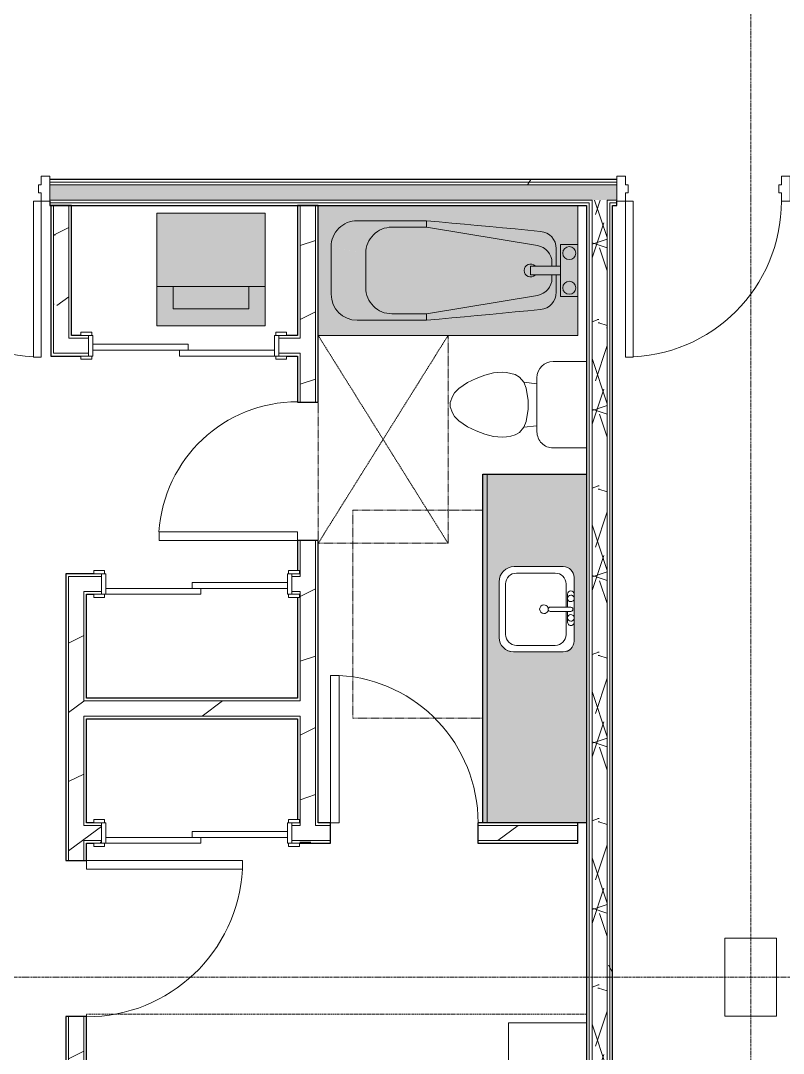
# Model space of a CAD drawing. Header units: inches. Extents: x -10205 to 13964, y -460 to 30702.
# Drawn here: x -2982.8 to -2806.7, y 10181 to 10419.5 of the extents above; entities that cross this region are included whole.
import ezdxf

# ---------------------------------------------------------------- set-up
doc = ezdxf.new("R2010")
doc.units = ezdxf.units.IN
doc.header["$MEASUREMENT"] = 0
for name, pattern in [('Dash 1_16_', [0.125, 0.0625, -0.0625]), ('Grid Line 1_2_', [0.875, 0.5, -0.125, 0.125, -0.125]), ('Hidden 1_8_', [0.1875, 0.125, -0.0625])]:
    doc.linetypes.add(name, pattern=pattern)
for name, color, linetype, lineweight in [('0-1', 7, 'Continuous', 5), ('0-4', 7, 'Continuous', 9), ('A-DETL-HDLN-1', 7, 'Hidden 1_8_', 9), ('A-DOOR', 31, 'Continuous', 9), ('A-DOOR-3', 7, 'Continuous', 9), ('A-DOOR-4', 250, 'Continuous', 13), ('A-DOOR-6', 31, 'Continuous', 13), ('A-DOOR-FRAM', 31, 'Continuous', 13), ('A-DOOR-FRAM-2', 250, 'Continuous', 13), ('A-WALL', 113, 'Continuous', 9), ('A-WALL-5', 130, 'Continuous', 25), ('A-WALL-6', 7, 'Continuous', 9), ('A-WALL-PATT-3', 7, 'Continuous', 9), ('A-WALL-PATT-4', 8, 'Continuous', 9), ('A-WALL-PATT-5', 111, 'Continuous', 9), ('I-FURN-3', 7, 'Continuous', 9), ('I-FURN-HDLN-2', 254, 'Dash 1_16_', 9), ('I-WALL-2', 2, 'Continuous', 25), ('P-SANR-FIXT-1', 8, 'Continuous', 9), ('P-SANR-FIXT-5', 7, 'Continuous', 9), ('P-SANR-FIXT-6', 254, 'Continuous', 9), ('Q-CASE-2', 254, 'Continuous', 9), ('Q-CASE-5', 130, 'Continuous', 25), ('Q-CASE-6', 7, 'Continuous', 9), ('S-COLS', 52, 'Continuous', 9), ('S-GRID-1', 1, 'Grid Line 1_2_', 9)]:
    doc.layers.add(name, color=color, linetype=linetype, lineweight=lineweight)
pattern_1 = [(0, (0, 0), (61.44, 15.36), [2.534, -43.546, 2.534, -43.546, -245.76]), (0, (0, 0), (61.44, 15.36), [-92.16, 2.534, -89.626, 2.534, -43.546, -107.52]), (0, (0, 0), (61.44, 15.36), [-230.4, 2.534, -28.186, 2.534, -74.266]), (120, (23.04, 7.68), (-44.02215, 45.5286), [2.534, -43.546, 2.534, -43.546, -245.76]), (120, (23.04, 7.68), (-44.02215, 45.5286), [-92.16, 2.534, -89.626, 2.534, -43.546, -107.52]), (120, (23.04, 7.68), (-44.02215, 45.5286), [-230.4, 2.534, -28.186, 2.534, -74.266]), (240, (30.72, 38.4), (-17.41785, -60.8886), [2.534, -43.546, 2.534, -43.546, -245.76]), (240, (30.72, 38.4), (-17.41785, -60.8886), [-92.16, 2.534, -89.626, 2.534, -43.546, -107.52]), (240, (30.72, 38.4), (-17.41785, -60.8886), [-230.4, 2.534, -28.186, 2.534, -74.266])]
pattern_2 = [(216.87, (12.795, 31.987), (95.9612857, 63.9749714), [15.994, -143.942]), (206.565, (31.987, 22.391), (-31.986981, -31.986924), [35.763, -35.763]), (198.435, (31.987, 6.397), (-63.974746, -31.987128), [20.231, -80.922])]
pattern_3 = [(161.57, (0.96, 0.96), (-7.6802237, -0.0009796), [0, -54.643, 6.067, 0]), (18.43, (-0.96, 0.96), (-7.6802237, 0.0009796), [0, -54.643, 6.067, 0]), (108.43, (0.96, 0.96), (3.8382953, -19.2013653), [18.211, -42.499]), (71.57, (-0.96, 0.96), (3.8382953, 19.2013653), [18.211, -42.499])]

# ---------------------------------------------------------------- blocks, each defined once
blk = doc.blocks.new('Single-Flush - 32_ x 84_-1372863-SITE PLAN - CAD FILE')
at = {"layer": 'A-DOOR-3'}
blk.add_arc((16, -2.38), 32.07, 180, 266.4241, dxfattribs=at)
at = {"layer": 'A-DOOR-4'}
for p, q in [((14, -2.38), (14, -34.38)), ((16, -2.38), (14, -2.38)), ((16, -2.38), (16, -34.38)), ((16, -34.38), (14, -34.38))]:
    blk.add_line(p, q, dxfattribs=at)
blk = doc.blocks.new('Stacked Washer and Dryer - 26_x25_ - Private-1352637-SITE PLAN - CAD FILE')
at = {"layer": 'P-SANR-FIXT-6'}
blk.add_hatch(color=256, dxfattribs=at).paths.add_polyline_path([(0, -12.5), (26, -12.5), (26, 12.5), (0, 12.5)], flags=0)
at = {"layer": 'P-SANR-FIXT-5'}
for p, q in [((0, 12.5), (26, 12.5)), ((0, 12.5), (0, -12.5)), ((16.90625, 12.5), (16.90625, -12.5)), ((26, 12.5), (26, -12.5)), ((16.90625, 8.75), (22.09375, 8.75)), ((22.09375, 8.75), (22.09375, -8.75)), ((22.09375, -8.75), (16.90625, -8.75)), ((26, -12.5), (0, -12.5))]:
    blk.add_line(p, q, dxfattribs=at)
blk = doc.blocks.new('Bed-Standard - King 78_ x 80_-V102-SITE PLAN - CAD FILE')
at = {"layer": 'I-FURN-3'}
for p, q in [((-28.31, 41.8), (49.69, 41.8)), ((-28.31, -37.7), (-28.31, 41.8)), ((49.69, 41.8), (49.69, -37.7)), ((49.69, -24.2), (-28.31, -17.63)), ((-25.31, -24.2), (46.69, -24.2)), ((-25.31, -36.2), (-25.31, -24.2)), ((46.69, -36.2), (46.69, -24.2)), ((-25.31, -36.2), (46.69, -36.2))]:
    blk.add_line(p, q, dxfattribs=at)
at = {"layer": 'I-FURN-HDLN-2'}
for p, q in [((-64.31, -37.7), (-64.31, 77.8)), ((73.13, 77.8), (73.69, 77.8)), ((73.69, 77.8), (73.69, -37.7))]:
    blk.add_line(p, q, dxfattribs=at)
blk = doc.blocks.new('Table-Night Stand - 18_ x 18_ x 24_-V103-SITE PLAN - CAD FILE')
at = {"layer": 'I-FURN-3'}
for p, q in [((0.15, 0), (18.15, 0)), ((0.15, -18), (0.15, 0)), ((18.15, 0), (18.15, -18))]:
    blk.add_line(p, q, dxfattribs=at)
blk = doc.blocks.new('Single-Flush - 36_ x 84_-1372824-SITE PLAN - CAD FILE')
at = {"layer": 'A-DOOR-3'}
blk.add_arc((18, -2.38), 36.07, 180, 266.8211, dxfattribs=at)
at = {"layer": 'A-DOOR-4'}
for p, q in [((16, -2.38), (16, -38.39)), ((18, -2.38), (16, -2.38)), ((18, -2.38), (18, -38.39)), ((18, -38.39), (16, -38.39))]:
    blk.add_line(p, q, dxfattribs=at)
blk = doc.blocks.new('Single-Flush - 34_ x 84_-1372834-SITE PLAN - CAD FILE')
at = {"layer": 'A-DOOR-3'}
blk.add_arc((17, -2.38), 34.07, 180, 266.6343, dxfattribs=at)
at = {"layer": 'A-DOOR-4'}
for p, q in [((15, -2.38), (15, -36.38)), ((17, -2.38), (15, -2.38)), ((17, -2.38), (17, -36.38)), ((17, -36.38), (15, -36.38))]:
    blk.add_line(p, q, dxfattribs=at)
blk = doc.blocks.new('FOLDING_SLIDING CLOSET - 42_ x 80_-1372875-SITE PLAN - CAD FILE')
at = {"layer": 'A-DOOR-3'}
for p, q in [((-23.75, 3.25), (-21.25, 3.25)), ((-23.75, 2.5), (-23.75, 3.25)), ((-21.25, 2.5), (-23.75, 2.5)), ((-21.25, 3.25), (-21.25, 2.5)), ((21.25, 3.25), (23.75, 3.25)), ((21.25, 2.5), (21.25, 3.25)), ((23.75, 2.5), (21.25, 2.5)), ((23.75, 3.25), (23.75, 2.5)), ((-23.75, -2.25), (-21.25, -2.25)), ((-23.75, -3), (-23.75, -2.25)), ((-21.25, -2.25), (-21.25, -3)), ((21.25, -2.25), (23.75, -2.25)), ((21.25, -3), (21.25, -2.25)), ((23.75, -2.25), (23.75, -3)), ((-21.25, -3), (-23.75, -3)), ((23.75, -3), (21.25, -3))]:
    blk.add_line(p, q, dxfattribs=at)
at = {"layer": 'A-DOOR-4'}
for p, q in [((-1, 0.5), (21, 0.5)), ((-1, -0.88), (-1, 0.5)), ((21, 0.5), (21, -0.88)), ((-21, -0.88), (1, -0.88)), ((-21, -2.25), (-21, -0.88)), ((1, -2.25), (-21, -2.25)), ((21, -0.88), (-1, -0.88)), ((1, -0.88), (1, -2.25))]:
    blk.add_line(p, q, dxfattribs=at)
at = {"layer": 'A-DOOR-FRAM-2'}
for p, q in [((-22, 2.5), (-21, 2.5)), ((-22, -2.25), (-22, 2.5)), ((-21, 2.5), (-21, -2.25)), ((21, 2.5), (22, 2.5)), ((21, -2.25), (21, 2.5)), ((22, 2.5), (22, -2.25)), ((-21, -2.25), (-22, -2.25)), ((22, -2.25), (21, -2.25))]:
    blk.add_line(p, q, dxfattribs=at)
blk = doc.blocks.new('FOLDING_SLIDING CLOSET - 42_ x 80_-1372874-SITE PLAN - CAD FILE')
at = {"layer": 'A-DOOR-3'}
for p, q in [((-21.25, 3), (-23.75, 3)), ((-23.75, 3), (-23.75, 2.25)), ((-21.25, 2.25), (-21.25, 3)), ((23.75, 3), (21.25, 3)), ((21.25, 3), (21.25, 2.25)), ((23.75, 2.25), (23.75, 3)), ((-23.75, 2.25), (-21.25, 2.25)), ((21.25, 2.25), (23.75, 2.25)), ((-21.25, -2.5), (-23.75, -2.5)), ((-23.75, -2.5), (-23.75, -3.25)), ((-23.75, -3.25), (-21.25, -3.25)), ((-21.25, -3.25), (-21.25, -2.5)), ((23.75, -2.5), (21.25, -2.5)), ((21.25, -2.5), (21.25, -3.25)), ((21.25, -3.25), (23.75, -3.25)), ((23.75, -3.25), (23.75, -2.5))]:
    blk.add_line(p, q, dxfattribs=at)
at = {"layer": 'A-DOOR-4'}
for p, q in [((1, 2.25), (-21, 2.25)), ((-21, 2.25), (-21, 0.87)), ((-21, 0.87), (1, 0.87)), ((21, 0.87), (-1, 0.87)), ((-1, 0.87), (-1, -0.5)), ((1, 0.87), (1, 2.25)), ((21, -0.5), (21, 0.87)), ((-1, -0.5), (21, -0.5))]:
    blk.add_line(p, q, dxfattribs=at)
at = {"layer": 'A-DOOR-FRAM-2'}
for p, q in [((-21, 2.25), (-22, 2.25)), ((-22, 2.25), (-22, -2.5)), ((-21, -2.5), (-21, 2.25)), ((21, 2.25), (21, -2.5)), ((22, 2.25), (21, 2.25)), ((22, -2.5), (22, 2.25)), ((-22, -2.5), (-21, -2.5)), ((21, -2.5), (22, -2.5))]:
    blk.add_line(p, q, dxfattribs=at)
blk = doc.blocks.new('M_Sink Vanity-Square - 500 x 440mm-1352614-SITE PLAN - CAD FILE')
at = {"layer": 'P-SANR-FIXT-5'}
for p, q in [((7.96, 7.09), (-6.72, 7.09)), ((7.96, 7.09), (-6.72, 7.09)), ((0.12, 5.22), (-5.22, 5.22)), ((3.62, 7.09), (-2.88, 7.09)), ((-2.88, 5.59), (0.12, 5.59)), ((0.12, 6.33), (0.12, 1.59)), ((1.12, 6.33), (1.12, 1.59)), ((1.12, 5.59), (3.62, 5.59)), ((6.46, 5.22), (1.12, 5.22)), ((-9.22, 4.59), (-9.22, -6.73)), ((-9.22, 4.59), (-9.22, -6.73)), ((-7.72, 2.72), (-7.72, -6.23)), ((8.96, -6.23), (8.96, 2.72)), ((10.46, -6.91), (10.46, 4.59)), ((10.46, -6.91), (10.46, 4.59)), ((-5.22, -8.73), (6.46, -8.73)), ((-5.72, -10.23), (7.14, -10.23)), ((-5.72, -10.23), (7.14, -10.23))]:
    blk.add_line(p, q, dxfattribs=at)
for centre, radius, start, end in [((-6.72, 4.59), 2.5, 90, 180), ((-6.72, 4.59), 2.5, 90, 180), ((-5.22, 2.72), 2.5, 90, 180), ((-2.88, 6.34), 0.75, 90, 270), ((-1.88, 6.34), 0.75, 360, 180), ((-1.88, 6.34), 0.75, 180, 0), ((0.62, 6.33), 0.5, 360, 180), ((2.62, 6.34), 0.75, 360, 180), ((2.62, 6.34), 0.75, 180, 360), ((3.62, 6.34), 0.75, 270, 90), ((6.46, 2.72), 2.5, 0, 90), ((7.96, 4.59), 2.5, 0, 90), ((7.96, 4.59), 2.5, 360, 90), ((0.62, 0.13), 1, 360, 180), ((0.62, 0.13), 1, 180, 0), ((0.62, 1.59), 0.5, 180, 0), ((-5.72, -6.73), 3.5, 180, 270), ((-5.72, -6.73), 3.5, 180, 270), ((-5.22, -6.23), 2.5, 180, 270), ((6.46, -6.23), 2.5, 270, 0), ((7.14, -6.91), 3.32, 270, 360), ((7.14, -6.91), 3.32, 270, 0)]:
    blk.add_arc(centre, radius, start, end, dxfattribs=at)
blk = doc.blocks.new('Toilet-Domestic-3D - Toilet-Domestic-3D-1372870-SITE PLAN - CAD FILE')
at = {"layer": 'P-SANR-FIXT-5'}
for p, q in [((-1.87, 11.5), (-0.5, 12)), ((-0.5, 12), (0.5, 12)), ((0.5, 12), (1.87, 11.5)), ((-5.13, 8), (-3.74, 10)), ((-3.74, 10), (-2.74, 11)), ((-2.74, 11), (-1.87, 11.5)), ((1.87, 11.5), (2.74, 11)), ((2.74, 11), (3.74, 10)), ((3.74, 10), (5.13, 8)), ((-6.06, 6), (-5.13, 8)), ((5.13, 8), (6.06, 6)), ((-6.79, 4), (-6.06, 6)), ((6.06, 6), (6.79, 4)), ((-7.33, 1.99), (-6.79, 4)), ((6.79, 4), (7.33, 1.99)), ((-7.5, 0), (-7.33, 1.99)), ((7.33, 1.99), (7.5, 0)), ((-7.41, -1), (-7.5, 0)), ((-7.24, -2), (-7.41, -1)), ((-6.97, -3), (-7.24, -2)), ((7.24, -2), (6.97, -3)), ((7.41, -1), (7.24, -2)), ((7.5, 0), (7.41, -1)), ((-6.4, -4), (-6.97, -3)), ((-5.21, -5), (-6.4, -4)), ((6.4, -4), (5.21, -5)), ((6.97, -3), (6.4, -4)), ((-3.84, -5.5), (-5.21, -5)), ((-4.86, -8.02), (-5.21, -5)), ((-1, -6), (-3.84, -5.5)), ((1, -6), (-1, -6)), ((3.84, -5.5), (1, -6)), ((5.21, -5), (3.84, -5.5)), ((4.86, -8.02), (5.21, -5)), ((6.25, -8.02), (-6.25, -8.02)), ((-9.98, -11.75), (-9.98, -19.48)), ((9.98, -19.48), (9.98, -11.75))]:
    blk.add_line(p, q, dxfattribs=at)
for centre, start, end in [((-6.25, -11.75), 90, 180), ((6.25, -11.75), 0, 90)]:
    blk.add_arc(centre, 3.73, start, end, dxfattribs=at)
blk = doc.blocks.new('OD_CW_Base Cabinet - OD_CW_Base Cabinet-V107-SITE PLAN - CAD FILE')
at = {"layer": 'Q-CASE-2'}
blk.add_hatch(color=256, dxfattribs=at).paths.add_polyline_path([(0.74, -1), (81.26, -1), (81.26, 0), (0.74, 0)], flags=0)
h = blk.add_hatch(color=256, dxfattribs=at)
h.paths.add_polyline_path([(0.74, -1), (0.74, -24), (81.26, -24), (81.26, -1), (40.2, -1)], flags=0)
h.paths.add_polyline_path([(40.2, -7.12), (40.31, -6.26), (40.64, -5.46), (41.17, -4.77), (41.86, -4.25), (42.7, -3.91), (43.52, -3.8), (56.38, -3.8), (57.38, -3.96), (58.13, -4.27), (58.86, -4.83), (59.41, -5.55), (59.76, -6.4), (59.88, -7.3), (59.8, -19.27), (59.55, -19.88), (59.15, -20.39), (58.63, -20.79), (58.03, -21.04), (57.38, -21.13), (42.05, -21.04), (41.45, -20.79), (40.93, -20.39), (40.53, -19.88), (40.28, -19.27), (40.2, -18.63)], flags=0)
at = {"layer": 'Q-CASE-5'}
for p, q in [((0.74, 0), (81.26, 0)), ((81.26, 0), (81.26, -24)), ((0.74, -24), (0.74, -22))]:
    blk.add_line(p, q, dxfattribs=at)
at = {"layer": 'Q-CASE-6'}
for p, q in [((0.74, 0), (81.26, 0)), ((81.26, -1), (0.74, -1)), ((0.74, -1), (81.26, -1)), ((81.26, 0), (81.26, -1)), ((81.26, -1), (81.26, -24)), ((0.74, -24), (0.74, -22))]:
    blk.add_line(p, q, dxfattribs=at)
blk = doc.blocks.new('Bath Tub - Maestro - 60_x30_-V57-SITE PLAN - CAD FILE')
at = {"layer": 'P-SANR-FIXT-1'}
for points in [[(0, -30), (60, -30), (60, 0), (0, 0), (0, -9), (4, -9), (4, -14), (5, -14), (5.05, -9.3), (5.21, -8.67), (5.48, -8.06), (5.83, -7.51), (6.27, -7.03), (6.79, -6.62), (7.36, -6.31), (7.98, -6.09), (9.35, -5.91), (35, -3.5), (51, -3.5), (52.22, -3.64), (53.05, -3.86), (54, -4.3), (54.86, -4.9), (55.6, -5.64), (56.2, -6.5), (56.64, -7.45), (56.91, -8.46), (57, -9.5), (57, -20.5), (56.8, -22.05), (56.2, -23.5), (55.24, -24.74), (54, -25.7), (52.22, -26.34), (51, -26.5), (34.42, -26.45), (7.98, -23.91), (7.36, -23.69), (6.79, -23.38), (6.27, -22.97), (5.83, -22.49), (5.48, -21.94), (5.21, -21.33), (5.01, -20.19), (5, -19), (5, -16), (4, -16), (4, -21), (0, -21), (0, -26.5)], [(9.35, -9.26), (35, -5), (35, -3.5), (8.63, -5.97), (9.17, -8.44)], [(43, -5), (51, -3.5), (35, -3.5), (35, -5)], [(49, -11), (57, -9.5), (56.91, -8.46), (56.64, -7.45), (56.2, -6.5), (55.29, -5.34), (54.86, -4.9), (54, -4.3), (53.05, -3.86), (52.04, -3.59), (51, -3.5), (43, -5), (44.55, -5.2), (46.03, -5.83), (47.28, -6.81), (48.2, -8), (48.8, -9.5), (48.9, -10.25)], [(6, -13.2), (6.25, -11.82), (6.98, -10.59), (8.03, -9.72), (9.35, -9.26), (8.63, -5.97), (7.98, -6.09), (7.36, -6.31), (6.74, -6.66), (6.27, -7.03), (5.72, -7.68), (5.48, -8.06), (5.21, -8.67), (5.05, -9.3), (5.05, -10.13), (5.92, -12.94)], [(43, -25), (44.55, -24.8), (46, -24.2), (47.24, -23.24), (48.2, -22), (48.8, -20.5), (49, -19), (49, -11), (48.8, -9.45), (48.12, -7.9), (47.24, -6.76), (46, -5.8), (44.55, -5.2), (43, -5), (35, -5), (9.13, -9.33), (7.98, -9.76), (6.82, -10.83), (6.24, -11.83), (6, -13.2), (6, -14), (10.94, -14), (10.94, -16), (6, -16), (6, -16.8), (6.24, -18.17), (6.98, -19.41), (8.03, -20.28), (9.35, -20.74), (35, -25)], [(57, -20.5), (57, -9.5), (49, -11), (49, -19), (56.8, -20.46)], [(9.35, -16), (10.94, -16), (10.94, -14), (4, -14), (4, -16), (7.24, -16)], [(8.63, -24.03), (9.35, -20.74), (7.93, -20.19), (6.95, -19.38), (6.24, -18.17), (6, -16.8), (5.01, -20.19), (5.06, -20.74), (5.24, -21.4), (5.72, -22.32), (5.87, -22.53), (6.33, -23.02), (6.79, -23.38), (7.36, -23.69), (8, -23.92)], [(51, -26.5), (52.55, -26.3), (54, -25.7), (55.42, -24.51), (56.24, -23.4), (56.84, -21.73), (57, -20.5), (49, -19), (48.8, -20.55), (48.16, -22.05), (47.24, -23.24), (46, -24.2), (44.55, -24.8), (43, -25), (49.91, -26.3)], [(35, -26.5), (35, -25), (9.35, -20.74), (8.63, -24.03), (34.42, -26.45)], [(35, -26.5), (51, -26.5), (43, -25), (35, -25), (35, -26.23)]]:
    blk.add_hatch(color=256, dxfattribs=at).paths.add_polyline_path(points, flags=0)
h = blk.add_hatch(color=256, dxfattribs=at)
h.paths.add_polyline_path([(3.5, -21), (4, -21), (4, -9), (0, -9), (0, -21), (2.24, -21)], flags=0)
h.paths.add_polyline_path([(2, -20.5), (1.61, -20.45), (1.11, -20.19), (0.94, -20.06), (0.7, -19.75), (0.55, -19.39), (0.5, -19), (0.55, -18.61), (0.7, -18.25), (0.94, -17.94), (1.25, -17.7), (1.61, -17.55), (2, -17.5), (2.39, -17.55), (3.02, -17.91), (3.06, -17.94), (3.3, -18.25), (3.45, -18.61), (3.5, -19), (3.43, -19.44), (3.3, -19.75), (2.89, -20.19), (2.75, -20.3), (2.38, -20.45)], flags=0)
h.paths.add_polyline_path([(2, -12.5), (1.61, -12.45), (1.25, -12.3), (0.76, -11.82), (0.7, -11.75), (0.55, -11.39), (0.5, -11), (0.55, -10.61), (0.7, -10.25), (0.94, -9.94), (1.25, -9.7), (1.61, -9.55), (2, -9.5), (2.39, -9.55), (2.75, -9.7), (3.06, -9.94), (3.3, -10.25), (3.45, -10.61), (3.5, -11), (3.33, -11.67), (3.24, -11.82), (3.06, -12.06), (2.75, -12.3), (2.39, -12.45)], flags=0)
h = blk.add_hatch(color=256, dxfattribs=at)
h.paths.add_polyline_path([(2, -20.5), (2.39, -20.45), (2.89, -20.19), (3.06, -20.06), (3.43, -19.44), (3.45, -19.39), (3.5, -19), (3.45, -18.61), (3.3, -18.25), (3.02, -17.91), (2.75, -17.7), (2.39, -17.55), (2, -17.5), (1.61, -17.55), (1.25, -17.7), (0.94, -17.94), (0.7, -18.25), (0.55, -18.61), (0.5, -19), (0.55, -19.39), (0.7, -19.75), (1.11, -20.19), (1.25, -20.3), (1.61, -20.45)], flags=0)
h.paths.add_polyline_path([(2, -12.5), (2.39, -12.45), (2.75, -12.3), (3.24, -11.82), (3.33, -11.67), (3.45, -11.39), (3.5, -11), (3.45, -10.61), (3.3, -10.25), (3.06, -9.94), (2.75, -9.7), (2.39, -9.55), (2, -9.5), (1.61, -9.55), (1.25, -9.7), (0.94, -9.94), (0.7, -10.25), (0.55, -10.61), (0.5, -11), (0.55, -11.39), (0.76, -11.82), (0.94, -12.06), (1.25, -12.3), (1.61, -12.45)], flags=0)
h = blk.add_hatch(color=256, dxfattribs=at)
h.paths.add_polyline_path([(5, -20.04), (6, -16.8), (6, -16), (5, -16), (5, -19.61)], flags=0)
h.paths.add_polyline_path([(5.71, -14), (6, -14), (6, -13.2), (5, -9.96), (5.05, -14), (5.59, -14)], flags=0)
at = {"layer": 'P-SANR-FIXT-5'}
for p, q in [((60, 0), (0, 0)), ((0, 0), (0, -9)), ((35, -3.5), (51, -3.5)), ((35, -5), (35, -3.5)), ((35, -5), (9.35, -9.26)), ((43, -5), (35, -5)), ((4, -9), (0, -9)), ((0, -9), (0, -21)), ((4, -14), (4, -9)), ((57, -9.5), (57, -20.5)), ((5, -14), (5, -9.96)), ((49, -19), (49, -11)), ((4, -16), (4, -14)), ((4, -14), (10.94, -14)), ((6, -13.2), (6, -14)), ((10.94, -16), (10.94, -14)), ((4, -21), (4, -16)), ((10.94, -16), (4, -16)), ((5, -20.04), (5, -16)), ((6, -16), (6, -16.8)), ((0, -21), (0, -30)), ((0, -21), (4, -21)), ((9.35, -20.74), (35, -25)), ((35, -25), (35, -26.5)), ((35, -25), (43, -25)), ((51, -26.5), (35, -26.5))]:
    blk.add_line(p, q, dxfattribs=at)
at = {"layer": 'P-SANR-FIXT-5', "flags": 128}
for points in [[(8.63, -5.97), (11.56, -5.7), (14.49, -5.42), (17.42, -5.15), (20.35, -4.87), (23.28, -4.6), (26.21, -4.32), (29.14, -4.05), (32.07, -3.77), (35, -3.5)], [(35, -26.5), (32.07, -26.23), (29.14, -25.95), (26.21, -25.68), (23.28, -25.4), (20.35, -25.13), (17.42, -24.85), (14.49, -24.58), (11.56, -24.3), (8.63, -24.03)]]:
    blk.add_lwpolyline(points, dxfattribs=at)
at = {"layer": 'P-SANR-FIXT-5'}
for centre, radius, start, end in [((51, -9.5), 6, 0, 90), ((9, -9.96), 4, 95.3558, 180), ((43, -11), 6, 360, 90), ((2, -11), 1.5, 0, 180), ((10, -13.2), 4, 99.4223, 180), ((2, -11), 1.5, 180, 360), ((10.94, -15), 1.5, 0, 135), ((10.94, -15), 1.5, 225, 360), ((2, -19), 1.5, 0, 180), ((2, -19), 1.5, 180, 360), ((10, -16.8), 4, 180, 260.5777), ((43, -19), 6, 270, 0), ((9, -20.04), 4, 180, 264.6442), ((51, -20.5), 6, 270, 0)]:
    blk.add_arc(centre, radius, start, end, dxfattribs=at)
blk = doc.blocks.new('1750 Ox - Unit Layouts_rvt-1-SITE PLAN - CAD FILE')
at = {"layer": 'A-WALL-PATT-3'}
h = blk.add_hatch(dxfattribs=at)
h.set_pattern_fill('FP_2', color=256, style=0, pattern_type=2)
h.set_pattern_definition(pattern_1)
h.paths.add_polyline_path([(-2918.25, 10234.27), (-2918.25, 10258.9), (-2918.87, 10258.9), (-2918.87, 10235.02), (-2918.44, 10235.02), (-2918.44, 10234.27)], flags=0)
h.paths.add_polyline_path([(-2918.87, 10262.4), (-2918.25, 10262.4), (-2918.25, 10287.65), (-2918.87, 10287.65), (-2918.87, 10287.02), (-2918.44, 10287.01), (-2918.44, 10286.27), (-2918.87, 10286.27), (-2918.87, 10263.02)], flags=0)
h.paths.add_polyline_path([(-2918.25, 10291.15), (-2918.25, 10299.41), (-2918.87, 10299.41), (-2918.81, 10292.52), (-2918.44, 10292.52), (-2918.44, 10291.77), (-2918.87, 10291.77), (-2918.87, 10291.15), (-2918.44, 10291.15)], flags=0)
h.paths.add_polyline_path([(-2918.25, 10331.41), (-2918.25, 10342.66), (-2918.87, 10342.66), (-2918.87, 10331.41)], flags=0)
h.paths.add_polyline_path([(-2918.87, 10346.16), (-2918.25, 10346.16), (-2918.25, 10376.79), (-2918.87, 10376.79), (-2918.87, 10346.79)], flags=0)
h = blk.add_hatch(dxfattribs=at)
h.set_pattern_fill('FP_2', color=256, style=0, pattern_type=2)
h.set_pattern_definition(pattern_1)
h.paths.add_polyline_path([(-2854.12, 10229.52), (-2854.12, 10230.15), (-2877.25, 10230.15), (-2877.25, 10229.52), (-2870.12, 10229.52)], flags=0)
h.paths.add_polyline_path([(-2968.25, 10229.52), (-2964.19, 10229.52), (-2964.19, 10230.15), (-2968.25, 10230.15)], flags=0)
h.paths.add_polyline_path([(-2918.44, 10229.52), (-2911.25, 10229.52), (-2911.25, 10230.15), (-2920.19, 10230.15), (-2920.19, 10229.52), (-2918.87, 10229.52)], flags=0)
h = blk.add_hatch(dxfattribs=at)
h.set_pattern_fill('FP_2', color=256, style=0, pattern_type=2)
h.set_pattern_definition(pattern_1)
h.paths.add_polyline_path([(-2971.75, 10018.81), (-2971.75, 10189.52), (-2972.37, 10189.52), (-2972.37, 10018.81)], flags=0)
h.paths.add_polyline_path([(-2971.75, 10225.52), (-2971.75, 10229.52), (-2972.37, 10229.52), (-2972.37, 10225.52)], flags=0)
h = blk.add_hatch(dxfattribs=at)
h.set_pattern_fill('FP_2', color=256, style=0, pattern_type=2)
h.set_pattern_definition(pattern_1)
h.paths.add_polyline_path([(-2967.62, 10018.81), (-2967.62, 10043.59), (-2968.25, 10043.59), (-2968.25, 10018.81)], flags=0)
h.paths.add_polyline_path([(-2967.62, 10047.09), (-2967.62, 10189.52), (-2968.25, 10189.52), (-2968.25, 10047.09), (-2967.75, 10047.09)], flags=0)
h.paths.add_polyline_path([(-2967.62, 10225.52), (-2967.62, 10229.52), (-2968.25, 10229.52), (-2968.25, 10225.52)], flags=0)
at = {"layer": 'A-WALL-PATT-4'}
h = blk.add_hatch(dxfattribs=at)
h.set_pattern_fill('FP_4', color=256, style=0, pattern_type=2)
h.set_pattern_definition(pattern_2)
h.paths.add_polyline_path([(-2975.23, 10342.66), (-2971.73, 10342.66), (-2971.73, 10376.79), (-2975.23, 10376.79), (-2975.23, 10349.01)], flags=0)
h = blk.add_hatch(dxfattribs=at)
h.set_pattern_fill('FP_4', color=256, style=0, pattern_type=2)
h.set_pattern_definition(pattern_2)
h.paths.add_polyline_path([(-2918.23, 10233.65), (-2914.75, 10233.65), (-2914.75, 10299.41), (-2918.25, 10299.41), (-2918.25, 10233.65)], flags=0)
h.paths.add_polyline_path([(-2914.75, 10331.41), (-2914.75, 10376.79), (-2918.25, 10376.79), (-2918.25, 10331.41)], flags=0)
h = blk.add_hatch(dxfattribs=at)
h.set_pattern_fill('FP_4', color=256, style=0, pattern_type=2)
h.set_pattern_definition(pattern_2)
h.paths.add_polyline_path([(-2968.25, 10230.15), (-2968.25, 10287.65), (-2971.75, 10287.65), (-2971.75, 10230.15)], flags=0)
h = blk.add_hatch(dxfattribs=at)
h.set_pattern_fill('FP_4', color=256, style=0, pattern_type=2)
h.set_pattern_definition(pattern_2)
h.paths.add_polyline_path([(-2967.62, 10258.9), (-2918.25, 10258.9), (-2918.25, 10262.4), (-2968.25, 10262.4), (-2968.25, 10258.9), (-2967.75, 10258.9)], flags=0)
h = blk.add_hatch(dxfattribs=at)
h.set_pattern_fill('FP_4', color=256, style=0, pattern_type=2)
h.set_pattern_definition(pattern_2)
h.paths.add_polyline_path([(-2968.25, 10230.15), (-2964.19, 10230.15), (-2964.19, 10233.65), (-2968.25, 10233.65)], flags=0)
h.paths.add_polyline_path([(-2920.19, 10230.15), (-2911.25, 10230.15), (-2911.25, 10233.65), (-2920.19, 10233.65)], flags=0)
h.paths.add_polyline_path([(-2854.12, 10230.15), (-2854.12, 10233.65), (-2877.25, 10233.65), (-2877.25, 10230.15), (-2870.12, 10230.15)], flags=0)
h = blk.add_hatch(dxfattribs=at)
h.set_pattern_fill('FP_4', color=256, style=0, pattern_type=2)
h.set_pattern_definition(pattern_2)
h.paths.add_polyline_path([(-2971.75, 10018.81), (-2968.25, 10018.81), (-2968.25, 10189.52), (-2971.75, 10189.52), (-2971.75, 10032.92)], flags=0)
h.paths.add_polyline_path([(-2968.25, 10225.52), (-2968.25, 10230.15), (-2971.75, 10230.15), (-2971.75, 10225.52)], flags=0)
at = {"layer": 'A-DETL-HDLN-1'}
for p, q in [((-2884.12, 10298.79), (-2914.12, 10346.79)), ((-2884.12, 10346.79), (-2914.12, 10298.79)), ((-2884.12, 10298.79), (-2884.12, 10346.79)), ((-2914.12, 10331.41), (-2914.12, 10299.41)), ((-2906.12, 10306.45), (-2906.12, 10258.45)), ((-2876.12, 10306.45), (-2906.12, 10306.45)), ((-2914.12, 10298.79), (-2884.12, 10298.79)), ((-2906.12, 10258.45), (-2876.12, 10258.45))]:
    blk.add_line(p, q, dxfattribs=at)
at = {"layer": 'A-WALL-5'}
for p, q in [((-2975.85, 10376.79), (-2975.85, 10342.04)), ((-2971.1, 10376.79), (-2975.85, 10376.79)), ((-2971.1, 10346.79), (-2971.1, 10376.79)), ((-2918.87, 10376.79), (-2918.87, 10346.79)), ((-2914.12, 10376.79), (-2918.87, 10376.79)), ((-2914.12, 10331.41), (-2914.12, 10376.79)), ((-2968.93, 10346.79), (-2971.1, 10346.79)), ((-2918.87, 10346.79), (-2921.43, 10346.79)), ((-2975.85, 10342.04), (-2975.23, 10342.04)), ((-2975.23, 10342.04), (-2971.1, 10342.04)), ((-2971.1, 10342.04), (-2968.93, 10342.04)), ((-2921.43, 10342.04), (-2918.87, 10342.04)), ((-2918.87, 10342.04), (-2918.87, 10331.41)), ((-2918.87, 10331.41), (-2914.12, 10331.41)), ((-2918.87, 10299.41), (-2918.87, 10292.52)), ((-2914.12, 10299.41), (-2918.87, 10299.41)), ((-2914.12, 10234.27), (-2914.12, 10299.41)), ((-2965.94, 10291.77), (-2972.37, 10291.77)), ((-2972.37, 10291.77), (-2972.37, 10291.15)), ((-2972.37, 10291.15), (-2972.37, 10287.02)), ((-2972.37, 10287.02), (-2972.37, 10229.52)), ((-2967.62, 10287.02), (-2965.94, 10287.02)), ((-2967.62, 10263.02), (-2967.62, 10287.02)), ((-2918.87, 10286.27), (-2918.87, 10263.02)), ((-2918.87, 10263.02), (-2967.62, 10263.02)), ((-2967.62, 10234.27), (-2967.62, 10258.27)), ((-2967.62, 10258.27), (-2918.87, 10258.27)), ((-2918.87, 10258.27), (-2918.87, 10235.02)), ((-2965.94, 10234.27), (-2967.62, 10234.27)), ((-2911.25, 10234.27), (-2914.12, 10234.27)), ((-2911.25, 10229.52), (-2911.25, 10234.27)), ((-2854.12, 10234.27), (-2877.25, 10234.27)), ((-2877.25, 10234.27), (-2877.25, 10229.52)), ((-2854.12, 10229.52), (-2854.12, 10234.27)), ((-2972.37, 10229.52), (-2972.37, 10225.52)), ((-2967.62, 10225.52), (-2967.62, 10229.52)), ((-2967.62, 10229.52), (-2965.94, 10229.52)), ((-2918.44, 10229.52), (-2911.25, 10229.52)), ((-2877.25, 10229.52), (-2854.12, 10229.52)), ((-2972.37, 10225.52), (-2967.62, 10225.52)), ((-2967.62, 10189.52), (-2972.37, 10189.52)), ((-2972.37, 10189.52), (-2972.37, 10018.81)), ((-2967.62, 10047.71), (-2967.62, 10189.52))]:
    blk.add_line(p, q, dxfattribs=at)
at = {"layer": 'A-WALL-6'}
for p, q in [((-2975.23, 10342.66), (-2975.23, 10376.79)), ((-2971.73, 10346.16), (-2971.73, 10376.79)), ((-2918.25, 10346.16), (-2918.25, 10376.79)), ((-2914.75, 10331.41), (-2914.75, 10376.79)), ((-2971.1, 10346.16), (-2971.73, 10346.16)), ((-2971.1, 10346.16), (-2967.18, 10346.16)), ((-2923.18, 10346.16), (-2918.87, 10346.16)), ((-2918.25, 10346.16), (-2918.87, 10346.16)), ((-2971.73, 10342.66), (-2975.23, 10342.66)), ((-2971.1, 10342.66), (-2971.73, 10342.66)), ((-2971.1, 10342.66), (-2967.18, 10342.66)), ((-2923.18, 10342.66), (-2918.87, 10342.66)), ((-2918.25, 10342.66), (-2918.87, 10342.66)), ((-2918.25, 10331.41), (-2918.25, 10342.66)), ((-2918.25, 10291.15), (-2918.25, 10299.41)), ((-2914.75, 10234.27), (-2914.75, 10299.41)), ((-2971.75, 10291.15), (-2964.19, 10291.15)), ((-2971.75, 10287.65), (-2971.75, 10291.15)), ((-2920.19, 10291.15), (-2918.87, 10291.15)), ((-2918.25, 10291.15), (-2918.87, 10291.15)), ((-2971.75, 10287.02), (-2971.75, 10287.65)), ((-2971.75, 10287.02), (-2971.75, 10230.15)), ((-2968.25, 10287.65), (-2964.19, 10287.65)), ((-2968.25, 10287.02), (-2968.25, 10287.65)), ((-2968.25, 10287.02), (-2968.25, 10262.4)), ((-2920.19, 10287.65), (-2918.87, 10287.65)), ((-2918.25, 10287.65), (-2918.87, 10287.65)), ((-2918.25, 10262.4), (-2918.25, 10287.65)), ((-2968.25, 10262.4), (-2967.62, 10262.4)), ((-2918.87, 10262.4), (-2967.62, 10262.4)), ((-2918.25, 10262.4), (-2918.87, 10262.4)), ((-2968.25, 10258.9), (-2968.25, 10233.65)), ((-2968.25, 10258.9), (-2967.62, 10258.9)), ((-2918.87, 10258.9), (-2967.62, 10258.9)), ((-2918.25, 10258.9), (-2918.87, 10258.9)), ((-2918.25, 10234.27), (-2918.25, 10258.9)), ((-2967.62, 10233.65), (-2968.25, 10233.65)), ((-2964.19, 10233.65), (-2967.62, 10233.65)), ((-2918.25, 10233.65), (-2920.19, 10233.65)), ((-2918.25, 10234.27), (-2918.25, 10233.65)), ((-2914.75, 10234.27), (-2914.75, 10233.65)), ((-2911.25, 10233.65), (-2914.75, 10233.65)), ((-2854.12, 10233.65), (-2877.25, 10233.65)), ((-2971.75, 10230.15), (-2971.75, 10229.52)), ((-2968.25, 10230.15), (-2968.25, 10229.52)), ((-2967.62, 10230.15), (-2968.25, 10230.15)), ((-2964.19, 10230.15), (-2967.62, 10230.15)), ((-2911.25, 10230.15), (-2920.19, 10230.15)), ((-2854.12, 10230.15), (-2877.25, 10230.15)), ((-2971.75, 10229.52), (-2971.75, 10225.52)), ((-2968.25, 10229.52), (-2968.25, 10225.52)), ((-2971.75, 10189.52), (-2971.75, 10018.81)), ((-2968.25, 10189.52), (-2968.25, 10047.09))]:
    blk.add_line(p, q, dxfattribs=at)
at = {"layer": '0-4'}
for name, p, rotation in [('Bath Tub - Maestro - 60_x30_-V57-SITE PLAN - CAD FILE', (-2854.12, 10346.79), 180), ('Stacked Washer and Dryer - 26_x25_ - Private-1352637-SITE PLAN - CAD FILE', (-2938.87, 10375.01), 270.0000000000039), ('FOLDING_SLIDING CLOSET - 42_ x 80_-1372874-SITE PLAN - CAD FILE', (-2945.18, 10344.29), 180), ('Toilet-Domestic-3D - Toilet-Domestic-3D-1372870-SITE PLAN - CAD FILE', (-2871.6, 10330.79), 90.0000000000029), ('Single-Flush - 32_ x 84_-1372863-SITE PLAN - CAD FILE', (-2916.5, 10315.41), 270.0000000000007), ('OD_CW_Base Cabinet - OD_CW_Base Cabinet-V107-SITE PLAN - CAD FILE', (-2876.12, 10233.53), 89.9999999999953), ('M_Sink Vanity-Square - 500 x 440mm-1352614-SITE PLAN - CAD FILE', (-2862.09, 10284.19), 270.0000000000037), ('Single-Flush - 34_ x 84_-1372834-SITE PLAN - CAD FILE', (-2894.25, 10231.9), 180), ('Single-Flush - 36_ x 84_-1372824-SITE PLAN - CAD FILE', (-2970, 10207.52), 89.9999999999998), ('Bed-Standard - King 78_ x 80_-V102-SITE PLAN - CAD FILE', (-2889.83, 10116.39), 90.00000000000144), ('Table-Night Stand - 18_ x 18_ x 24_-V103-SITE PLAN - CAD FILE', (-2870.12, 10169.93), 90.00000000000144)]:
    blk.add_blockref(name, p, dxfattribs=dict(at, rotation=rotation))
for p in [(-2942.19, 10289.27), (-2942.19, 10231.77)]:
    blk.add_blockref('FOLDING_SLIDING CLOSET - 42_ x 80_-1372875-SITE PLAN - CAD FILE', p, dxfattribs=at)
blk = doc.blocks.new('Concrete-Rectangular-Column - ONE-V2-SITE PLAN - CAD FILE')
at = {"layer": 'S-COLS'}
for p, q in [((-6, 9), (6, 9)), ((-6, -9), (-6, 9)), ((6, 9), (6, -9)), ((6, -9), (-6, -9))]:
    blk.add_line(p, q, dxfattribs=at)
blk = doc.blocks.new('HOLLOW METAL - UNIT DOOR-1759144-SITE PLAN - CAD FILE')
at = {"layer": 'A-DOOR'}
blk.add_arc((18, 2.25), 36, 90, 180, dxfattribs=at)
at = {"layer": 'A-DOOR-6'}
for p, q in [((18, 38.25), (16.25, 38.25)), ((16.25, 38.25), (16.25, 2.25)), ((18, 2.25), (18, 38.25)), ((16.25, 2.25), (18, 2.25))]:
    blk.add_line(p, q, dxfattribs=at)
at = {"layer": 'A-DOOR-FRAM'}
for p, q in [((-18, 2.25), (-20, 2.25)), ((-20, 2.25), (-20, -3.5)), ((-18, 0.3125), (-18, 2.25)), ((-17.375, 0.3125), (-18, 0.3125)), ((-17.375, -1.5625), (-17.375, 0.3125)), ((18, 0.3125), (17.375, 0.3125)), ((17.375, 0.3125), (17.375, -1.5625)), ((18, 2.25), (18, 0.3125)), ((20, 2.25), (18, 2.25)), ((20, -3.5), (20, 2.25)), ((-18, -3.5), (-18, -1.5625)), ((-18, -1.5625), (-17.375, -1.5625)), ((17.375, -1.5625), (18, -1.5625)), ((18, -1.5625), (18, -3.5)), ((-20, -3.5), (-18, -3.5)), ((18, -3.5), (20, -3.5))]:
    blk.add_line(p, q, dxfattribs=at)
blk = doc.blocks.new('HOLLOW METAL - UNIT DOOR-1758958-SITE PLAN - CAD FILE')
at = {"layer": 'A-DOOR'}
blk.add_arc((18, -2.25), 36, 180, 270, dxfattribs=at)
at = {"layer": 'A-DOOR-6'}
for p, q in [((16.25, -2.25), (18, -2.25)), ((16.25, -38.25), (16.25, -2.25)), ((18, -2.25), (18, -38.25)), ((18, -38.25), (16.25, -38.25))]:
    blk.add_line(p, q, dxfattribs=at)
at = {"layer": 'A-DOOR-FRAM'}
for p, q in [((-20, 3.5), (-18, 3.5)), ((-20, -2.25), (-20, 3.5)), ((-18, 3.5), (-18, 1.5625)), ((18, 3.5), (20, 3.5)), ((18, 1.5625), (18, 3.5)), ((20, 3.5), (20, -2.25)), ((-18, 1.5625), (-17.375, 1.5625)), ((-17.375, 1.5625), (-17.375, -0.3125)), ((17.375, 1.5625), (18, 1.5625)), ((17.375, -0.3125), (17.375, 1.5625)), ((-18, -2.25), (-20, -2.25)), ((-18, -0.3125), (-18, -2.25)), ((-17.375, -0.3125), (-18, -0.3125)), ((18, -0.3125), (17.375, -0.3125)), ((18, -2.25), (18, -0.3125)), ((20, -2.25), (18, -2.25))]:
    blk.add_line(p, q, dxfattribs=at)

msp = doc.modelspace()

# ---------------------------------------------------------------- hatches: boundary and pattern name
at = {"layer": 'A-WALL-PATT-5'}
h = msp.add_hatch(dxfattribs=at)
h.set_pattern_fill('FP_2', color=256, style=0, pattern_type=2)
h.set_pattern_definition(pattern_1)
h.paths.add_polyline_path([(-3140.12, 10382.16), (-3016.12, 10382.16), (-3016.12, 10382.79), (-3140.12, 10382.79)], flags=0)
h.paths.add_polyline_path([(-2628.97, 10382.16), (-2628.35, 10382.16), (-2628.35, 10382.79), (-2805.12, 10382.79), (-2805.12, 10382.16), (-2632.47, 10382.16)], flags=0)
h.paths.add_polyline_path([(-2976.12, 10382.16), (-2845.12, 10382.16), (-2845.12, 10382.79), (-2976.12, 10382.79)], flags=0)
h = msp.add_hatch(dxfattribs=at)
h.set_pattern_fill('FP_2', color=256, style=0, pattern_type=2)
h.set_pattern_definition(pattern_1)
h.paths.add_polyline_path([(-2845.12, 10381.54), (-2845.12, 10382.16), (-2976.12, 10382.16), (-2976.12, 10381.54), (-2847.37, 10381.54)], flags=0)
h.paths.add_polyline_path([(-2805.12, 10381.54), (-2628.97, 10381.54), (-2628.98, 10382.16), (-2805.12, 10382.16), (-2805.12, 10381.6)], flags=0)
h.paths.add_polyline_path([(-3139.5, 10381.54), (-3016.12, 10381.6), (-3016.12, 10382.16), (-3139.5, 10382.16)], flags=0)
h = msp.add_hatch(dxfattribs=at)
h.set_pattern_fill('FP_5', color=256, style=0, pattern_type=2)
h.set_pattern_definition(pattern_3)
h.paths.add_polyline_path([(-2633.72, 10378.04), (-2632.47, 10378.04), (-2632.47, 10381.54), (-2805.12, 10381.54), (-2805.12, 10378.04), (-2638.4, 10378.04)], flags=0)
h.paths.add_polyline_path([(-2845.12, 10378.04), (-2845.12, 10381.54), (-2976.12, 10381.54), (-2976.12, 10378.04), (-2847.37, 10378.04)], flags=0)
h.paths.add_polyline_path([(-3135.37, 10378.04), (-3016.12, 10378.04), (-3016.12, 10381.54), (-3138.87, 10381.54), (-3138.87, 10378.04)], flags=0)
h = msp.add_hatch(dxfattribs=at)
h.set_pattern_fill('FP_2', color=256, style=0, pattern_type=2)
h.set_pattern_definition(pattern_1)
h.paths.add_polyline_path([(-2633.1, 10377.41), (-2633.1, 10378.04), (-2805.12, 10378.04), (-2805.12, 10377.41), (-2633.72, 10377.41)], flags=0)
h.paths.add_polyline_path([(-3134.75, 10377.41), (-3016.12, 10377.41), (-3016.12, 10378.04), (-3135.37, 10378.04), (-3135.37, 10377.41)], flags=0)
h.paths.add_polyline_path([(-2976.12, 10377.41), (-2850.87, 10377.41), (-2850.87, 10378.04), (-2976.12, 10378.04), (-2976.12, 10377.79)], flags=0)
h.paths.add_polyline_path([(-2846.75, 10377.41), (-2845.12, 10377.41), (-2845.12, 10378.04), (-2847.37, 10378.04), (-2847.37, 10377.41)], flags=0)
h = msp.add_hatch(dxfattribs=at)
h.set_pattern_fill('FP_5', color=256, style=0, pattern_type=2)
h.set_pattern_definition(pattern_3)
h.paths.add_polyline_path([(-2847.37, 10018.09), (-2847.38, 10378.04), (-2850.87, 10378.04), (-2850.87, 10018.09)], flags=0)
h = msp.add_hatch(dxfattribs=at)
h.set_pattern_fill('FP_2', color=256, style=0, pattern_type=2)
h.set_pattern_definition(pattern_1)
h.paths.add_polyline_path([(-2911.12, 10376.79), (-2851.5, 10376.79), (-2851.5, 10377.41), (-2976.12, 10377.41), (-2976.12, 10376.79), (-2914.12, 10376.79)], flags=0)
h.paths.add_polyline_path([(-2763.99, 10376.79), (-2633.72, 10376.79), (-2633.72, 10377.41), (-2805.12, 10377.41), (-2805.12, 10376.79), (-2764.62, 10376.79)], flags=0)
h.paths.add_polyline_path([(-3111.02, 10376.79), (-3016.12, 10376.79), (-3016.12, 10377.41), (-3134.75, 10377.41), (-3134.75, 10376.79), (-3134.02, 10376.79)], flags=0)
h.paths.add_polyline_path([(-2846.12, 10376.79), (-2845.12, 10376.79), (-2845.12, 10377.41), (-2846.75, 10377.41), (-2846.75, 10376.79)], flags=0)
h = msp.add_hatch(dxfattribs=at)
h.set_pattern_fill('FP_2', color=256, style=0, pattern_type=2)
h.set_pattern_definition(pattern_1)
h.paths.add_polyline_path([(-2851.5, 10018.71), (-2851.5, 10376.79), (-2852.12, 10376.79), (-2852.12, 10018.71)], flags=0)
h = msp.add_hatch(dxfattribs=at)
h.set_pattern_fill('FP_2', color=256, style=0, pattern_type=2)
h.set_pattern_definition(pattern_1)
h.paths.add_polyline_path([(-2850.87, 10018.09), (-2850.87, 10377.41), (-2851.5, 10377.41), (-2851.5, 10018.09)], flags=0)
h = msp.add_hatch(dxfattribs=at)
h.set_pattern_fill('FP_2', color=256, style=0, pattern_type=2)
h.set_pattern_definition(pattern_1)
h.paths.add_polyline_path([(-2847.37, 10018.09), (-2846.75, 10018.09), (-2846.75, 10377.41), (-2847.37, 10377.41), (-2847.37, 10018.71)], flags=0)
h = msp.add_hatch(dxfattribs=at)
h.set_pattern_fill('FP_2', color=256, style=0, pattern_type=2)
h.set_pattern_definition(pattern_1)
h.paths.add_polyline_path([(-2846.75, 10018.71), (-2846.12, 10018.71), (-2846.12, 10086.03), (-2846.25, 10086.03), (-2846.25, 10124.03), (-2846.12, 10124.03), (-2846.12, 10376.79), (-2846.75, 10376.79), (-2846.75, 10018.89)], flags=0)

# ---------------------------------------------------------------- linework, layer by layer
at = {"layer": 'A-WALL'}
for p, q in [((-2976.12, 10382.16), (-2845.12, 10382.16)), ((-2976.12, 10381.54), (-2845.12, 10381.54)), ((-2976.12, 10378.04), (-2850.87, 10378.04)), ((-2850.87, 10018.09), (-2850.87, 10378.04)), ((-2847.37, 10378.04), (-2845.12, 10378.04)), ((-2847.37, 10018.09), (-2847.37, 10378.04)), ((-2976.12, 10377.41), (-2851.5, 10377.41)), ((-2851.5, 10377.41), (-2851.5, 10018.09)), ((-2846.75, 10377.41), (-2845.12, 10377.41)), ((-2846.75, 10018.09), (-2846.75, 10377.41))]:
    msp.add_line(p, q, dxfattribs=at)
at = {"layer": 'I-WALL-2'}
for p, q in [((-2845.12, 10382.79), (-2976.12, 10382.79)), ((-2976.12, 10377.79), (-2976.12, 10376.79)), ((-2845.12, 10376.79), (-2845.12, 10377.79)), ((-2976.12, 10376.79), (-2852.12, 10376.79)), ((-2852.12, 10376.79), (-2852.12, 10018.71)), ((-2846.12, 10376.79), (-2845.12, 10376.79)), ((-2846.12, 10124.03), (-2846.12, 10376.79))]:
    msp.add_line(p, q, dxfattribs=at)
at = {"layer": 'S-GRID-1'}
for p, q in [((-2814.22, 9836.18), (-2814.22, 12413.74)), ((-464.45, 10198.59), (-4316.34, 10198.59))]:
    msp.add_line(p, q, dxfattribs=at)

# ---------------------------------------------------------------- block references
at = {"layer": '0-1'}
msp.add_blockref('1750 Ox - Unit Layouts_rvt-1-SITE PLAN - CAD FILE', (0, 0), dxfattribs=at)
at = {"layer": 'A-DOOR'}
msp.add_blockref('HOLLOW METAL - UNIT DOOR-1758958-SITE PLAN - CAD FILE', (-2996.12, 10380.04), dxfattribs=at)
at = {"layer": 'A-DOOR', "rotation": 180}
msp.add_blockref('HOLLOW METAL - UNIT DOOR-1759144-SITE PLAN - CAD FILE', (-2825.12, 10380.04), dxfattribs=at)
at = {"layer": 'S-COLS'}
msp.add_blockref('Concrete-Rectangular-Column - ONE-V2-SITE PLAN - CAD FILE', (-2814.22, 10198.59), dxfattribs=at)

doc.saveas('drawing.dxf')
